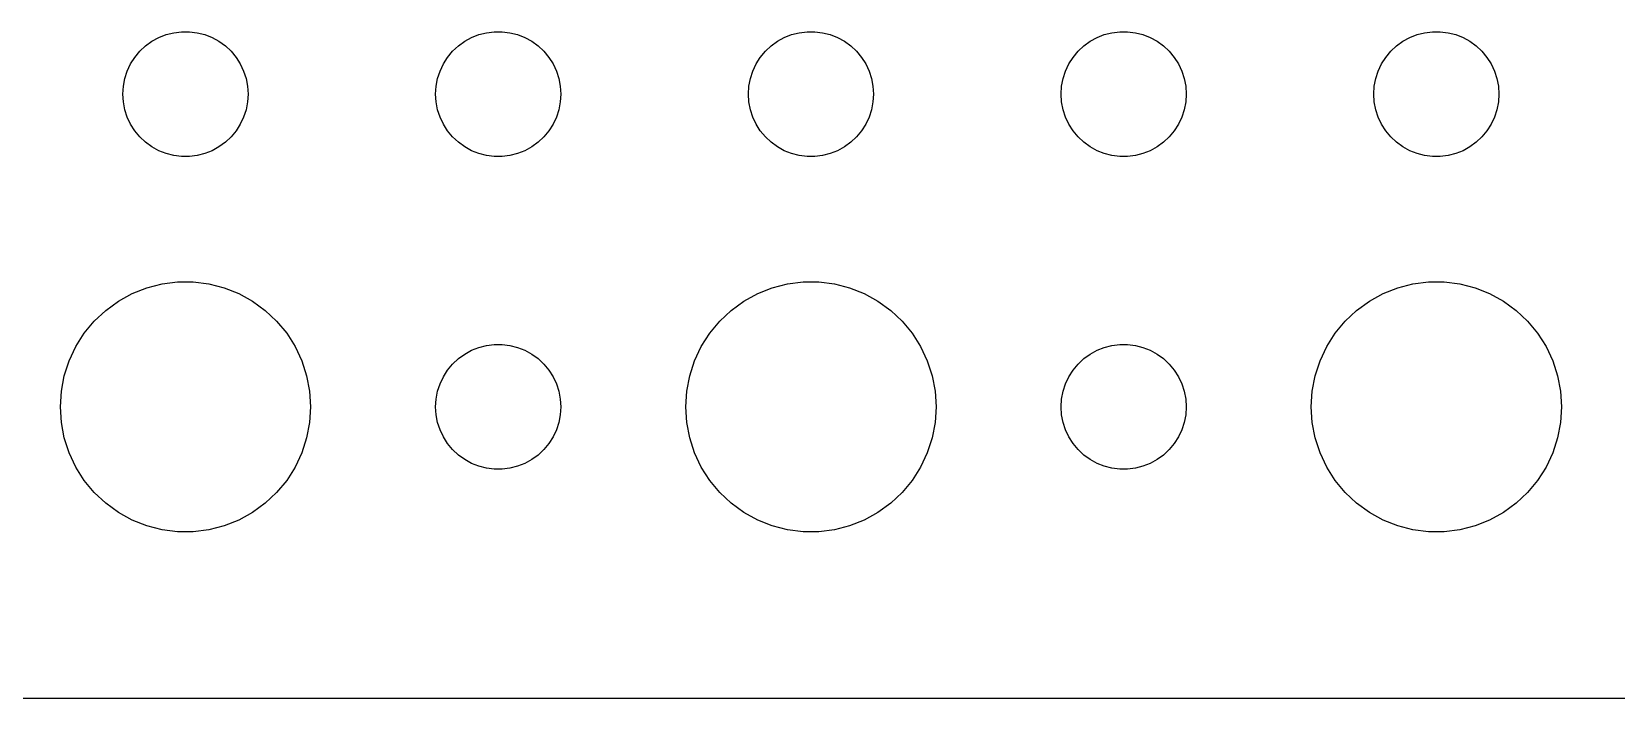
# Model space of a CAD drawing. Header units: metres. Extents: x -127 to 127, y -22 to 22.
# Drawn here: x 26.31 to 64.31, y -21.99 to -6 of the extents above; entities that cross this region are included whole.
import ezdxf

# ---------------------------------------------------------------- set-up
doc = ezdxf.new("R2010")
doc.units = ezdxf.units.M

msp = doc.modelspace()

# ---------------------------------------------------------------- linework, layer by layer
for p, q in [((29.3613, -6.14275), (29.5365, -6.07341)), ((29.5365, -6.07341), (29.7189, -6.02657)), ((29.7189, -6.02657), (29.9058, -6.00294)), ((29.9058, -6.00294), (30.0942, -6.00294)), ((30.0942, -6.00294), (30.2811, -6.02657)), ((30.2811, -6.02657), (30.4635, -6.07341)), ((30.4635, -6.07341), (30.6387, -6.14275)), ((36.8613, -6.14275), (37.0365, -6.07341)), ((37.0365, -6.07341), (37.2189, -6.02657)), ((37.2189, -6.02657), (37.4058, -6.00294)), ((37.4058, -6.00294), (37.5942, -6.00294)), ((37.5942, -6.00294), (37.7811, -6.02657)), ((37.7811, -6.02657), (37.9635, -6.07341)), ((37.9635, -6.07341), (38.1387, -6.14275)), ((44.3613, -6.14275), (44.5365, -6.07341)), ((44.5365, -6.07341), (44.7189, -6.02657)), ((44.7189, -6.02657), (44.9058, -6.00294)), ((44.9058, -6.00294), (45.0942, -6.00294)), ((45.0942, -6.00294), (45.2811, -6.02657)), ((45.2811, -6.02657), (45.4635, -6.07341)), ((45.4635, -6.07341), (45.6387, -6.14275)), ((51.8613, -6.14275), (52.0365, -6.07341)), ((52.0365, -6.07341), (52.2189, -6.02657)), ((52.2189, -6.02657), (52.4058, -6.00294)), ((52.4058, -6.00294), (52.5942, -6.00294)), ((52.5942, -6.00294), (52.7811, -6.02657)), ((52.7811, -6.02657), (52.9635, -6.07341)), ((52.9635, -6.07341), (53.1387, -6.14275)), ((59.3613, -6.14275), (59.5365, -6.07341)), ((59.5365, -6.07341), (59.7189, -6.02657)), ((59.7189, -6.02657), (59.9058, -6.00294)), ((59.9058, -6.00294), (60.0942, -6.00294)), ((60.0942, -6.00294), (60.2811, -6.02657)), ((60.2811, -6.02657), (60.4635, -6.07341)), ((60.4635, -6.07341), (60.6387, -6.14275)), ((28.9065, -6.47318), (29.0439, -6.34422)), ((29.0439, -6.34422), (29.1963, -6.23351)), ((29.1963, -6.23351), (29.3613, -6.14275)), ((30.6387, -6.14275), (30.8037, -6.23351)), ((30.8037, -6.23351), (30.9561, -6.34422)), ((30.9561, -6.34422), (31.0934, -6.47318)), ((36.4065, -6.47318), (36.5439, -6.34422)), ((36.5439, -6.34422), (36.6963, -6.23351)), ((36.6963, -6.23351), (36.8613, -6.14275)), ((38.1387, -6.14275), (38.3037, -6.23351)), ((38.3037, -6.23351), (38.4561, -6.34422)), ((38.4561, -6.34422), (38.5934, -6.47318)), ((43.9065, -6.47318), (44.0439, -6.34422)), ((44.0439, -6.34422), (44.1963, -6.23351)), ((44.1963, -6.23351), (44.3613, -6.14275)), ((45.6387, -6.14275), (45.8037, -6.23351)), ((45.8037, -6.23351), (45.9561, -6.34422)), ((45.9561, -6.34422), (46.0934, -6.47318)), ((51.4065, -6.47318), (51.5439, -6.34422)), ((51.5439, -6.34422), (51.6963, -6.23351)), ((51.6963, -6.23351), (51.8613, -6.14275)), ((53.1387, -6.14275), (53.3037, -6.23351)), ((53.3037, -6.23351), (53.4561, -6.34422)), ((53.4561, -6.34422), (53.5934, -6.47318)), ((58.9065, -6.47318), (59.0439, -6.34422)), ((59.0439, -6.34422), (59.1963, -6.23351)), ((59.1963, -6.23351), (59.3613, -6.14275)), ((60.6387, -6.14275), (60.8037, -6.23351)), ((60.8037, -6.23351), (60.9561, -6.34422)), ((60.9561, -6.34422), (61.0934, -6.47318)), ((28.6053, -6.9478), (28.6855, -6.77736)), ((28.6855, -6.77736), (28.7865, -6.61832)), ((28.7865, -6.61832), (28.9065, -6.47318)), ((31.0934, -6.47318), (31.2135, -6.61832)), ((31.2135, -6.61832), (31.3145, -6.77736)), ((31.3145, -6.77736), (31.3947, -6.9478)), ((36.1053, -6.9478), (36.1855, -6.77736)), ((36.1855, -6.77736), (36.2865, -6.61832)), ((36.2865, -6.61832), (36.4065, -6.47318)), ((38.5934, -6.47318), (38.7135, -6.61832)), ((38.7135, -6.61832), (38.8145, -6.77736)), ((38.8145, -6.77736), (38.8947, -6.9478)), ((43.6053, -6.9478), (43.6855, -6.77736)), ((43.6855, -6.77736), (43.7865, -6.61832)), ((43.7865, -6.61832), (43.9065, -6.47318)), ((46.0934, -6.47318), (46.2135, -6.61832)), ((46.2135, -6.61832), (46.3145, -6.77736)), ((46.3145, -6.77736), (46.3947, -6.9478)), ((51.1053, -6.9478), (51.1855, -6.77736)), ((51.1855, -6.77736), (51.2865, -6.61832)), ((51.2865, -6.61832), (51.4065, -6.47318)), ((53.5934, -6.47318), (53.7135, -6.61832)), ((53.7135, -6.61832), (53.8145, -6.77736)), ((53.8145, -6.77736), (53.8947, -6.9478)), ((58.6053, -6.9478), (58.6855, -6.77736)), ((58.6855, -6.77736), (58.7865, -6.61832)), ((58.7865, -6.61832), (58.9065, -6.47318)), ((61.0934, -6.47318), (61.2135, -6.61832)), ((61.2135, -6.61832), (61.3145, -6.77736)), ((61.3145, -6.77736), (61.3947, -6.9478)), ((28.5118, -7.312), (28.5471, -7.12695)), ((28.5471, -7.12695), (28.6053, -6.9478)), ((31.3947, -6.9478), (31.4529, -7.12695)), ((31.4529, -7.12695), (31.4882, -7.312)), ((36.0118, -7.312), (36.0471, -7.12695)), ((36.0471, -7.12695), (36.1053, -6.9478)), ((38.8947, -6.9478), (38.9529, -7.12695)), ((38.9529, -7.12695), (38.9882, -7.312)), ((43.5118, -7.312), (43.5471, -7.12695)), ((43.5471, -7.12695), (43.6053, -6.9478)), ((46.3947, -6.9478), (46.4529, -7.12695)), ((46.4529, -7.12695), (46.4882, -7.312)), ((51.0118, -7.312), (51.0471, -7.12695)), ((51.0471, -7.12695), (51.1053, -6.9478)), ((53.8947, -6.9478), (53.9529, -7.12695)), ((53.9529, -7.12695), (53.9882, -7.312)), ((58.5118, -7.312), (58.5471, -7.12695)), ((58.5471, -7.12695), (58.6053, -6.9478)), ((61.3947, -6.9478), (61.4529, -7.12695)), ((61.4529, -7.12695), (61.4882, -7.312)), ((28.5, -7.5), (28.5118, -7.312)), ((28.5118, -7.68799), (28.5, -7.5)), ((31.4882, -7.312), (31.5, -7.5)), ((31.5, -7.5), (31.4882, -7.68799)), ((36, -7.5), (36.0118, -7.312)), ((36.0118, -7.68799), (36, -7.5)), ((38.9882, -7.312), (39, -7.5)), ((39, -7.5), (38.9882, -7.68799)), ((43.5, -7.5), (43.5118, -7.312)), ((43.5118, -7.68799), (43.5, -7.5)), ((46.4882, -7.312), (46.5, -7.5)), ((46.5, -7.5), (46.4882, -7.68799)), ((51, -7.5), (51.0118, -7.312)), ((51.0118, -7.68799), (51, -7.5)), ((53.9882, -7.312), (54, -7.5)), ((54, -7.5), (53.9882, -7.68799)), ((58.5, -7.5), (58.5118, -7.312)), ((58.5118, -7.68799), (58.5, -7.5)), ((61.4882, -7.312), (61.5, -7.5)), ((61.5, -7.5), (61.4882, -7.68799)), ((28.5471, -7.87303), (28.5118, -7.68799)), ((28.6053, -8.05219), (28.5471, -7.87303)), ((31.4529, -7.87303), (31.3947, -8.05219)), ((31.4882, -7.68799), (31.4529, -7.87303)), ((36.0471, -7.87303), (36.0118, -7.68799)), ((36.1053, -8.05219), (36.0471, -7.87303)), ((38.9529, -7.87303), (38.8947, -8.05219)), ((38.9882, -7.68799), (38.9529, -7.87303)), ((43.5471, -7.87303), (43.5118, -7.68799)), ((43.6053, -8.05219), (43.5471, -7.87303)), ((46.4529, -7.87303), (46.3947, -8.05219)), ((46.4882, -7.68799), (46.4529, -7.87303)), ((51.0471, -7.87303), (51.0118, -7.68799)), ((51.1053, -8.05219), (51.0471, -7.87303)), ((53.9529, -7.87303), (53.8947, -8.05219)), ((53.9882, -7.68799), (53.9529, -7.87303)), ((58.5471, -7.87303), (58.5118, -7.68799)), ((58.6053, -8.05219), (58.5471, -7.87303)), ((61.4529, -7.87303), (61.3947, -8.05219)), ((61.4882, -7.68799), (61.4529, -7.87303)), ((28.6855, -8.22263), (28.6053, -8.05219)), ((28.7865, -8.38167), (28.6855, -8.22263)), ((31.3145, -8.22263), (31.2135, -8.38167)), ((31.3947, -8.05219), (31.3145, -8.22263)), ((36.1855, -8.22263), (36.1053, -8.05219)), ((36.2865, -8.38167), (36.1855, -8.22263)), ((38.8145, -8.22263), (38.7135, -8.38167)), ((38.8947, -8.05219), (38.8145, -8.22263)), ((43.6855, -8.22263), (43.6053, -8.05219)), ((43.7865, -8.38167), (43.6855, -8.22263)), ((46.3145, -8.22263), (46.2135, -8.38167)), ((46.3947, -8.05219), (46.3145, -8.22263)), ((51.1855, -8.22263), (51.1053, -8.05219)), ((51.2865, -8.38167), (51.1855, -8.22263)), ((53.8145, -8.22263), (53.7135, -8.38167)), ((53.8947, -8.05219), (53.8145, -8.22263)), ((58.6855, -8.22263), (58.6053, -8.05219)), ((58.7865, -8.38167), (58.6855, -8.22263)), ((61.3145, -8.22263), (61.2135, -8.38167)), ((61.3947, -8.05219), (61.3145, -8.22263)), ((28.9065, -8.52681), (28.7865, -8.38167)), ((29.0439, -8.65576), (28.9065, -8.52681)), ((29.1963, -8.76648), (29.0439, -8.65576)), ((30.9561, -8.65576), (30.8037, -8.76648)), ((31.0934, -8.52681), (30.9561, -8.65576)), ((31.2135, -8.38167), (31.0934, -8.52681)), ((36.4065, -8.52681), (36.2865, -8.38167)), ((36.5439, -8.65576), (36.4065, -8.52681)), ((36.6963, -8.76648), (36.5439, -8.65576)), ((38.4561, -8.65576), (38.3037, -8.76648)), ((38.5934, -8.52681), (38.4561, -8.65576)), ((38.7135, -8.38167), (38.5934, -8.52681)), ((43.9065, -8.52681), (43.7865, -8.38167)), ((44.0439, -8.65576), (43.9065, -8.52681)), ((44.1963, -8.76648), (44.0439, -8.65576)), ((45.9561, -8.65576), (45.8037, -8.76648)), ((46.0934, -8.52681), (45.9561, -8.65576)), ((46.2135, -8.38167), (46.0934, -8.52681)), ((51.4065, -8.52681), (51.2865, -8.38167)), ((51.5439, -8.65576), (51.4065, -8.52681)), ((51.6963, -8.76648), (51.5439, -8.65576)), ((53.4561, -8.65576), (53.3037, -8.76648)), ((53.5934, -8.52681), (53.4561, -8.65576)), ((53.7135, -8.38167), (53.5934, -8.52681)), ((58.9065, -8.52681), (58.7865, -8.38167)), ((59.0439, -8.65576), (58.9065, -8.52681)), ((59.1963, -8.76648), (59.0439, -8.65576)), ((60.9561, -8.65576), (60.8037, -8.76648)), ((61.0934, -8.52681), (60.9561, -8.65576)), ((61.2135, -8.38167), (61.0934, -8.52681)), ((29.3613, -8.85724), (29.1963, -8.76648)), ((29.5365, -8.92657), (29.3613, -8.85724)), ((29.7189, -8.97342), (29.5365, -8.92657)), ((29.9058, -8.99704), (29.7189, -8.97342)), ((30.0942, -8.99704), (29.9058, -8.99704)), ((30.2811, -8.97342), (30.0942, -8.99704)), ((30.4635, -8.92657), (30.2811, -8.97342)), ((30.6387, -8.85724), (30.4635, -8.92657)), ((30.8037, -8.76648), (30.6387, -8.85724)), ((36.8613, -8.85724), (36.6963, -8.76648)), ((37.0365, -8.92657), (36.8613, -8.85724)), ((37.2189, -8.97342), (37.0365, -8.92657)), ((37.4058, -8.99704), (37.2189, -8.97342)), ((37.5942, -8.99704), (37.4058, -8.99704)), ((37.7811, -8.97342), (37.5942, -8.99704)), ((37.9635, -8.92657), (37.7811, -8.97342)), ((38.1387, -8.85724), (37.9635, -8.92657)), ((38.3037, -8.76648), (38.1387, -8.85724)), ((44.3613, -8.85724), (44.1963, -8.76648)), ((44.5365, -8.92657), (44.3613, -8.85724)), ((44.7189, -8.97342), (44.5365, -8.92657)), ((44.9058, -8.99704), (44.7189, -8.97342)), ((45.0942, -8.99704), (44.9058, -8.99704)), ((45.2811, -8.97342), (45.0942, -8.99704)), ((45.4635, -8.92657), (45.2811, -8.97342)), ((45.6387, -8.85724), (45.4635, -8.92657)), ((45.8037, -8.76648), (45.6387, -8.85724)), ((51.8613, -8.85724), (51.6963, -8.76648)), ((52.0365, -8.92657), (51.8613, -8.85724)), ((52.2189, -8.97342), (52.0365, -8.92657)), ((52.4058, -8.99704), (52.2189, -8.97342)), ((52.5942, -8.99704), (52.4058, -8.99704)), ((52.7811, -8.97342), (52.5942, -8.99704)), ((52.9635, -8.92657), (52.7811, -8.97342)), ((53.1387, -8.85724), (52.9635, -8.92657)), ((53.3037, -8.76648), (53.1387, -8.85724)), ((59.3613, -8.85724), (59.1963, -8.76648)), ((59.5365, -8.92657), (59.3613, -8.85724)), ((59.7189, -8.97342), (59.5365, -8.92657)), ((59.9058, -8.99704), (59.7189, -8.97342)), ((60.0942, -8.99704), (59.9058, -8.99704)), ((60.2811, -8.97342), (60.0942, -8.99704)), ((60.4635, -8.92657), (60.2811, -8.97342)), ((60.6387, -8.85724), (60.4635, -8.92657)), ((60.8037, -8.76648), (60.6387, -8.85724)), ((28.7227, -12.2855), (29.0729, -12.1468)), ((29.0729, -12.1468), (29.4379, -12.0531)), ((29.4379, -12.0531), (29.8116, -12.0059)), ((29.8116, -12.0059), (30.1884, -12.0059)), ((30.1884, -12.0059), (30.5621, -12.0531)), ((30.5621, -12.0531), (30.927, -12.1468)), ((30.927, -12.1468), (31.2773, -12.2855)), ((43.7227, -12.2855), (44.0729, -12.1468)), ((44.0729, -12.1468), (44.4379, -12.0531)), ((44.4379, -12.0531), (44.8116, -12.0059)), ((44.8116, -12.0059), (45.1884, -12.0059)), ((45.1884, -12.0059), (45.5621, -12.0531)), ((45.5621, -12.0531), (45.927, -12.1468)), ((45.927, -12.1468), (46.2773, -12.2855)), ((58.7227, -12.2855), (59.0729, -12.1468)), ((59.0729, -12.1468), (59.4379, -12.0531)), ((59.4379, -12.0531), (59.8116, -12.0059)), ((59.8116, -12.0059), (60.1884, -12.0059)), ((60.1884, -12.0059), (60.5621, -12.0531)), ((60.5621, -12.0531), (60.927, -12.1468)), ((60.927, -12.1468), (61.2773, -12.2855)), ((28.0877, -12.6884), (28.3925, -12.467)), ((28.3925, -12.467), (28.7227, -12.2855)), ((31.2773, -12.2855), (31.6075, -12.467)), ((31.6075, -12.467), (31.9123, -12.6884)), ((43.0877, -12.6884), (43.3925, -12.467)), ((43.3925, -12.467), (43.7227, -12.2855)), ((46.2773, -12.2855), (46.6075, -12.467)), ((46.6075, -12.467), (46.9123, -12.6884)), ((58.0877, -12.6884), (58.3925, -12.467)), ((58.3925, -12.467), (58.7227, -12.2855)), ((61.2773, -12.2855), (61.6075, -12.467)), ((61.6075, -12.467), (61.9123, -12.6884)), ((27.8131, -12.9464), (28.0877, -12.6884)), ((31.9123, -12.6884), (32.1869, -12.9464)), ((42.8131, -12.9464), (43.0877, -12.6884)), ((46.9123, -12.6884), (47.1869, -12.9464)), ((57.8131, -12.9464), (58.0877, -12.6884)), ((61.9123, -12.6884), (62.1869, -12.9464)), ((27.3711, -13.5547), (27.5729, -13.2366)), ((27.5729, -13.2366), (27.8131, -12.9464)), ((32.1869, -12.9464), (32.427, -13.2366)), ((32.427, -13.2366), (32.6289, -13.5547)), ((42.3711, -13.5547), (42.5729, -13.2366)), ((42.5729, -13.2366), (42.8131, -12.9464)), ((47.1869, -12.9464), (47.427, -13.2366)), ((47.427, -13.2366), (47.6289, -13.5547)), ((57.3711, -13.5547), (57.5729, -13.2366)), ((57.5729, -13.2366), (57.8131, -12.9464)), ((62.1869, -12.9464), (62.427, -13.2366)), ((62.427, -13.2366), (62.6289, -13.5547)), ((27.2107, -13.8956), (27.3711, -13.5547)), ((32.6289, -13.5547), (32.7893, -13.8956)), ((36.6963, -13.7335), (36.8613, -13.6427)), ((36.8613, -13.6427), (37.0365, -13.5734)), ((37.0365, -13.5734), (37.2189, -13.5266)), ((37.2189, -13.5266), (37.4058, -13.5029)), ((37.4058, -13.5029), (37.5942, -13.5029)), ((37.5942, -13.5029), (37.7811, -13.5266)), ((37.7811, -13.5266), (37.9635, -13.5734)), ((37.9635, -13.5734), (38.1387, -13.6427)), ((38.1387, -13.6427), (38.3037, -13.7335)), ((42.2107, -13.8956), (42.3711, -13.5547)), ((47.6289, -13.5547), (47.7893, -13.8956)), ((51.6963, -13.7335), (51.8613, -13.6427)), ((51.8613, -13.6427), (52.0365, -13.5734)), ((52.0365, -13.5734), (52.2189, -13.5266)), ((52.2189, -13.5266), (52.4058, -13.5029)), ((52.4058, -13.5029), (52.5942, -13.5029)), ((52.5942, -13.5029), (52.7811, -13.5266)), ((52.7811, -13.5266), (52.9635, -13.5734)), ((52.9635, -13.5734), (53.1387, -13.6427)), ((53.1387, -13.6427), (53.3037, -13.7335)), ((57.2107, -13.8956), (57.3711, -13.5547)), ((62.6289, -13.5547), (62.7893, -13.8956)), ((27.0942, -14.2539), (27.2107, -13.8956)), ((32.7893, -13.8956), (32.9057, -14.2539)), ((36.2865, -14.1183), (36.4065, -13.9732)), ((36.4065, -13.9732), (36.5439, -13.8442)), ((36.5439, -13.8442), (36.6963, -13.7335)), ((38.3037, -13.7335), (38.4561, -13.8442)), ((38.4561, -13.8442), (38.5934, -13.9732)), ((38.5934, -13.9732), (38.7135, -14.1183)), ((42.0942, -14.2539), (42.2107, -13.8956)), ((47.7893, -13.8956), (47.9057, -14.2539)), ((51.2865, -14.1183), (51.4065, -13.9732)), ((51.4065, -13.9732), (51.5439, -13.8442)), ((51.5439, -13.8442), (51.6963, -13.7335)), ((53.3037, -13.7335), (53.4561, -13.8442)), ((53.4561, -13.8442), (53.5934, -13.9732)), ((53.5934, -13.9732), (53.7135, -14.1183)), ((57.0942, -14.2539), (57.2107, -13.8956)), ((62.7893, -13.8956), (62.9057, -14.2539)), ((27.0237, -14.624), (27.0942, -14.2539)), ((32.9057, -14.2539), (32.9763, -14.624)), ((36.1053, -14.4478), (36.1855, -14.2774)), ((36.1855, -14.2774), (36.2865, -14.1183)), ((38.7135, -14.1183), (38.8145, -14.2774)), ((38.8145, -14.2774), (38.8947, -14.4478)), ((42.0237, -14.624), (42.0942, -14.2539)), ((47.9057, -14.2539), (47.9763, -14.624)), ((51.1053, -14.4478), (51.1855, -14.2774)), ((51.1855, -14.2774), (51.2865, -14.1183)), ((53.7135, -14.1183), (53.8145, -14.2774)), ((53.8145, -14.2774), (53.8947, -14.4478)), ((57.0237, -14.624), (57.0942, -14.2539)), ((62.9057, -14.2539), (62.9763, -14.624)), ((27, -15), (27.0237, -14.624)), ((32.9763, -14.624), (33, -15)), ((36, -15), (36.0118, -14.812)), ((36.0118, -14.812), (36.0471, -14.627)), ((36.0471, -14.627), (36.1053, -14.4478)), ((38.8947, -14.4478), (38.9529, -14.627)), ((38.9529, -14.627), (38.9882, -14.812)), ((38.9882, -14.812), (39, -15)), ((42, -15), (42.0237, -14.624)), ((47.9763, -14.624), (48, -15)), ((51, -15), (51.0118, -14.812)), ((51.0118, -14.812), (51.0471, -14.627)), ((51.0471, -14.627), (51.1053, -14.4478)), ((53.8947, -14.4478), (53.9529, -14.627)), ((53.9529, -14.627), (53.9882, -14.812)), ((53.9882, -14.812), (54, -15)), ((57, -15), (57.0237, -14.624)), ((62.9763, -14.624), (63, -15)), ((27.0237, -15.376), (27, -15)), ((33, -15), (32.9763, -15.376)), ((36.0118, -15.188), (36, -15)), ((36.0471, -15.373), (36.0118, -15.188)), ((38.9882, -15.188), (38.9529, -15.373)), ((39, -15), (38.9882, -15.188)), ((42.0237, -15.376), (42, -15)), ((48, -15), (47.9763, -15.376)), ((51.0118, -15.188), (51, -15)), ((51.0471, -15.373), (51.0118, -15.188)), ((53.9882, -15.188), (53.9529, -15.373)), ((54, -15), (53.9882, -15.188)), ((57.0237, -15.376), (57, -15)), ((63, -15), (62.9763, -15.376)), ((27.0942, -15.7461), (27.0237, -15.376)), ((32.9763, -15.376), (32.9057, -15.7461)), ((36.1053, -15.5522), (36.0471, -15.373)), ((36.1855, -15.7226), (36.1053, -15.5522)), ((38.8947, -15.5522), (38.8145, -15.7226)), ((38.9529, -15.373), (38.8947, -15.5522)), ((42.0942, -15.7461), (42.0237, -15.376)), ((47.9763, -15.376), (47.9057, -15.7461)), ((51.1053, -15.5522), (51.0471, -15.373)), ((51.1855, -15.7226), (51.1053, -15.5522)), ((53.8947, -15.5522), (53.8145, -15.7226)), ((53.9529, -15.373), (53.8947, -15.5522)), ((57.0942, -15.7461), (57.0237, -15.376)), ((62.9763, -15.376), (62.9057, -15.7461)), ((27.2107, -16.1044), (27.0942, -15.7461)), ((32.9057, -15.7461), (32.7893, -16.1044)), ((36.2865, -15.8817), (36.1855, -15.7226)), ((36.4065, -16.0268), (36.2865, -15.8817)), ((38.7135, -15.8817), (38.5934, -16.0268)), ((38.8145, -15.7226), (38.7135, -15.8817)), ((42.2107, -16.1044), (42.0942, -15.7461)), ((47.9057, -15.7461), (47.7893, -16.1044)), ((51.2865, -15.8817), (51.1855, -15.7226)), ((51.4065, -16.0268), (51.2865, -15.8817)), ((53.7135, -15.8817), (53.5934, -16.0268)), ((53.8145, -15.7226), (53.7135, -15.8817)), ((57.2107, -16.1044), (57.0942, -15.7461)), ((62.9057, -15.7461), (62.7893, -16.1044)), ((27.3711, -16.4453), (27.2107, -16.1044)), ((32.7893, -16.1044), (32.6289, -16.4453)), ((36.5439, -16.1558), (36.4065, -16.0268)), ((36.6963, -16.2665), (36.5439, -16.1558)), ((36.8613, -16.3572), (36.6963, -16.2665)), ((38.3037, -16.2665), (38.1387, -16.3572)), ((38.4561, -16.1558), (38.3037, -16.2665)), ((38.5934, -16.0268), (38.4561, -16.1558)), ((42.3711, -16.4453), (42.2107, -16.1044)), ((47.7893, -16.1044), (47.6289, -16.4453)), ((51.5439, -16.1558), (51.4065, -16.0268)), ((51.6963, -16.2665), (51.5439, -16.1558)), ((51.8613, -16.3572), (51.6963, -16.2665)), ((53.3037, -16.2665), (53.1387, -16.3572)), ((53.4561, -16.1558), (53.3037, -16.2665)), ((53.5934, -16.0268), (53.4561, -16.1558)), ((57.3711, -16.4453), (57.2107, -16.1044)), ((62.7893, -16.1044), (62.6289, -16.4453)), ((27.5729, -16.7634), (27.3711, -16.4453)), ((32.6289, -16.4453), (32.427, -16.7634)), ((37.0365, -16.4266), (36.8613, -16.3572)), ((37.2189, -16.4734), (37.0365, -16.4266)), ((37.4058, -16.497), (37.2189, -16.4734)), ((37.5942, -16.497), (37.4058, -16.497)), ((37.7811, -16.4734), (37.5942, -16.497)), ((37.9635, -16.4266), (37.7811, -16.4734)), ((38.1387, -16.3572), (37.9635, -16.4266)), ((42.5729, -16.7634), (42.3711, -16.4453)), ((47.6289, -16.4453), (47.427, -16.7634)), ((52.0365, -16.4266), (51.8613, -16.3572)), ((52.2189, -16.4734), (52.0365, -16.4266)), ((52.4058, -16.497), (52.2189, -16.4734)), ((52.5942, -16.497), (52.4058, -16.497)), ((52.7811, -16.4734), (52.5942, -16.497)), ((52.9635, -16.4266), (52.7811, -16.4734)), ((53.1387, -16.3572), (52.9635, -16.4266)), ((57.5729, -16.7634), (57.3711, -16.4453)), ((62.6289, -16.4453), (62.427, -16.7634)), ((27.8131, -17.0536), (27.5729, -16.7634)), ((28.0877, -17.3115), (27.8131, -17.0536)), ((32.1869, -17.0536), (31.9123, -17.3115)), ((32.427, -16.7634), (32.1869, -17.0536)), ((42.8131, -17.0536), (42.5729, -16.7634)), ((43.0877, -17.3115), (42.8131, -17.0536)), ((47.1869, -17.0536), (46.9123, -17.3115)), ((47.427, -16.7634), (47.1869, -17.0536)), ((57.8131, -17.0536), (57.5729, -16.7634)), ((58.0877, -17.3115), (57.8131, -17.0536)), ((62.1869, -17.0536), (61.9123, -17.3115)), ((62.427, -16.7634), (62.1869, -17.0536)), ((28.3925, -17.533), (28.0877, -17.3115)), ((31.9123, -17.3115), (31.6075, -17.533)), ((43.3925, -17.533), (43.0877, -17.3115)), ((46.9123, -17.3115), (46.6075, -17.533)), ((58.3925, -17.533), (58.0877, -17.3115)), ((61.9123, -17.3115), (61.6075, -17.533)), ((28.7227, -17.7145), (28.3925, -17.533)), ((29.0729, -17.8532), (28.7227, -17.7145)), ((29.4379, -17.9469), (29.0729, -17.8532)), ((30.927, -17.8532), (30.5621, -17.9469)), ((31.2773, -17.7145), (30.927, -17.8532)), ((31.6075, -17.533), (31.2773, -17.7145)), ((43.7227, -17.7145), (43.3925, -17.533)), ((44.0729, -17.8532), (43.7227, -17.7145)), ((44.4379, -17.9469), (44.0729, -17.8532)), ((45.927, -17.8532), (45.5621, -17.9469)), ((46.2773, -17.7145), (45.927, -17.8532)), ((46.6075, -17.533), (46.2773, -17.7145)), ((58.7227, -17.7145), (58.3925, -17.533)), ((59.0729, -17.8532), (58.7227, -17.7145)), ((59.4379, -17.9469), (59.0729, -17.8532)), ((60.927, -17.8532), (60.5621, -17.9469)), ((61.2773, -17.7145), (60.927, -17.8532)), ((61.6075, -17.533), (61.2773, -17.7145)), ((29.8116, -17.9941), (29.4379, -17.9469)), ((30.1884, -17.9941), (29.8116, -17.9941)), ((30.5621, -17.9469), (30.1884, -17.9941)), ((44.8116, -17.9941), (44.4379, -17.9469)), ((45.1884, -17.9941), (44.8116, -17.9941)), ((45.5621, -17.9469), (45.1884, -17.9941)), ((59.8116, -17.9941), (59.4379, -17.9469)), ((60.1884, -17.9941), (59.8116, -17.9941)), ((60.5621, -17.9469), (60.1884, -17.9941)), ((-122.314, -21.9901), (122.314, -21.9901))]:
    msp.add_line(p, q)

doc.saveas('drawing.dxf')
